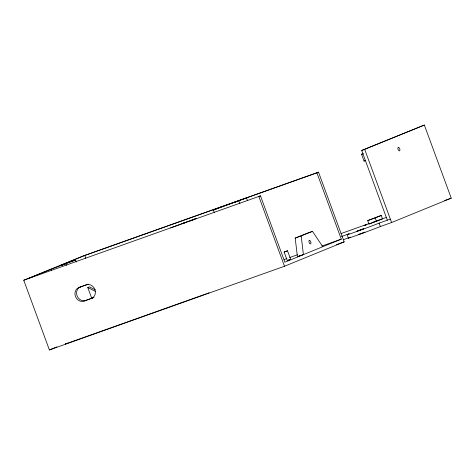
<?xml version="1.0" encoding="UTF-8"?>
<svg xmlns="http://www.w3.org/2000/svg" width="475" height="475" viewBox="0 0 475 475"><rect width="100%" height="100%" fill="white"/><g stroke="black" fill="none" stroke-linecap="round" stroke-linejoin="round"><path stroke-width="0.71" d="M284.127 252.053L287.529 250.8L290.658 259.303L289.008 259.944L287.256 260.555L284.127 252.053L287.529 250.8M290.611 259.326L287.256 260.555M358.625 234.454L358.221 234.644L358.726 234.496M364.616 232.322L365.02 232.138L364.515 232.287M23.75 280.232L83.404 255.877L318.517 172.17L344.167 241.882L284.507 266.238L49.4 349.95L23.75 280.232L260.472 195.866L284.869 262.182L341.305 239.145L316.902 172.829L318.517 172.17M28.357 278.51L50.932 269.295L75.578 260.015L76.332 262.052M316.902 172.829L84.788 255.473L60.604 265.347L75.578 260.015M214.403 212.8L213.406 210.081L221.065 206.952M170.62 227.857L196.133 218.458L190.089 220.928M387.345 220.186L361.695 150.474L424.347 125.05L451.25 198.164L391.596 222.52L380.362 226.522A18.121 0.35 -20.2 0 1 357.325 235.143A18.121 0.35 -20.2 0 1 350.413 237.185L343.425 239.673M361.695 150.474L424.347 125.05M213.406 210.081L246.519 197.885L247.523 200.61M365.263 160.657L364.07 161.084L361.564 154.28L362.853 153.757M260.472 195.866L258.857 196.525L284.507 266.238M364.07 161.084L365.358 160.556M78.933 287.512L88.029 284.187L78.933 287.512A7.25 6.359 67.8 0 0 75.442 296.447A7.25 6.359 67.8 0 0 83.938 301.114L93.035 297.789A7.25 6.359 67.8 0 0 94.038 297.314M91.859 298.632L87.768 287.506L89.377 286.847L95.232 289.809M83.938 301.114L93.035 297.789M312.473 231.355L301.186 235.962L303.412 254.612L297.421 256.743L295.195 238.094L306.482 233.486L312.473 231.355L322.762 246.715M49.4 349.95L56.941 346.869M65.402 343.965L67.456 343.122M367.709 220.62L381.247 215.484L382.494 218.886L376.449 221.35L368.962 224.016L367.709 220.62L381.247 215.484M368.962 224.016L375.007 221.552M206.981 293.592L209.036 292.754M297.421 256.743L300.758 255.384M302.094 254.838L303.43 254.291M359.147 234.252L359.836 233.985M364.099 232.53L359.29 234.3M365.453 225.019C360.501 226.937 370.506 223.137 365.554 225.055M361.522 233.356L362.407 233.029M361.564 154.28L363.363 153.645M295.195 238.094L301.186 235.962M341.074 233.546L369.01 223.6M373.896 221.861L386.466 217.384M341.478 236.52L349.161 233.783A18.121 0.35 -20.2 0 0 356.072 231.741A18.121 0.35 -20.2 0 0 379.109 223.119L390.343 219.123M444.642 200.521L451.25 198.164M284.151 259.493L286.942 258.501M289.726 257.503L297.392 254.778M321.789 246.092L341.305 239.145M336.49 244.619L344.167 241.882M65.419 343.995L206.287 293.841M363.233 232.732L363.957 232.477M87.768 287.506L95.57 291.454M364.693 149.405L391.596 222.52M379.109 223.119L380.362 226.522M375.197 217.954L376.449 221.35M347.136 234.715L348.389 238.118M238.86 201.014L239.863 203.733M84.788 255.473L85.809 258.24M65.906 263.963L66.405 265.323M50.932 269.295L51.431 270.655M86.42 284.846A7.25 6.359 67.8 0 1 94.911 289.512A7.25 6.359 67.8 0 1 91.426 298.448M85.548 300.455A7.25 6.359 67.8 0 1 77.057 295.788A7.25 6.359 67.8 0 1 80.542 286.853M61.572 265.27L64.944 264.029L61.572 265.27M233.736 202.641L237.102 201.406L233.736 202.641M182.964 223.369L186.319 222.146L182.964 223.369M357.063 231.188L363.773 228.736L357.063 231.188M398.4 147.398L398.187 147.482A1.811 0.873 70.4 0 0 398.08 149.429A1.811 0.873 70.4 0 0 399.398 150.86L399.612 150.783A1.811 0.873 70.4 0 0 399.718 148.835A1.811 0.873 70.4 0 0 398.4 147.398M309.463 240.427L309.249 240.504A1.811 0.873 70.4 0 0 309.142 242.458A1.811 0.873 70.4 0 0 310.46 243.889L310.674 243.812A1.811 0.873 70.4 0 0 310.775 241.864A1.811 0.873 70.4 0 0 309.463 240.427"/></g></svg>
